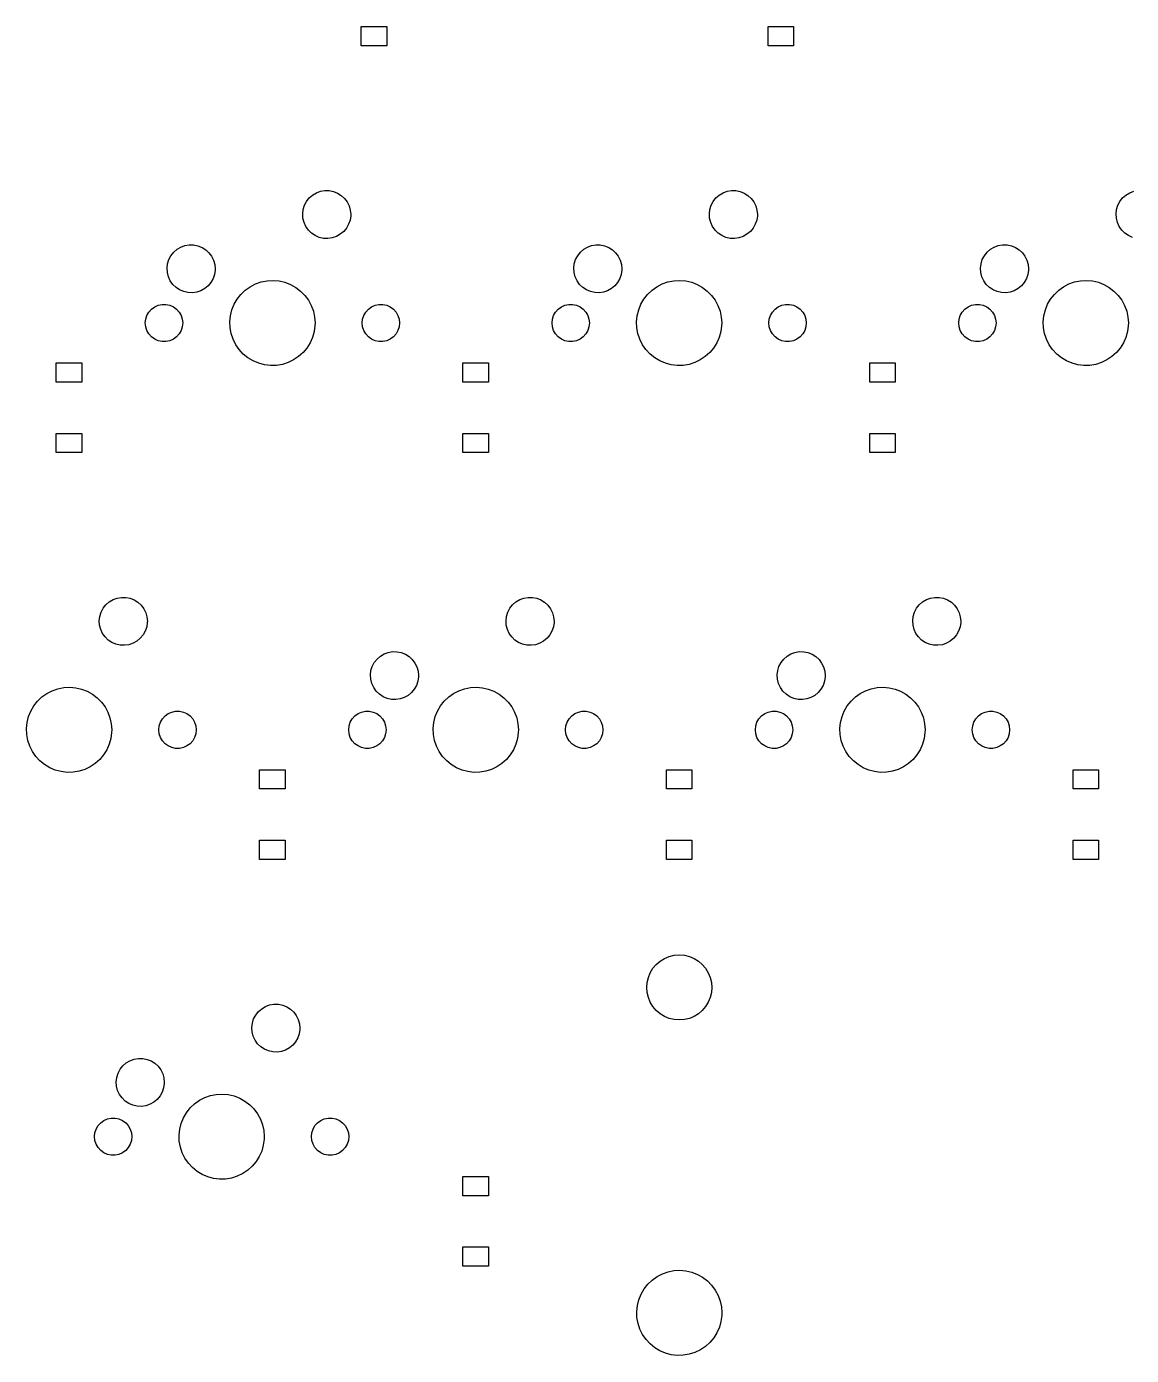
# Model space of a CAD drawing. Extents: x 30 to 427, y -149 to -23.
# Drawn here: x 76.6 to 128.3, y -148.4 to -86.1 of the extents above; entities that cross this region are included whole.
import ezdxf

# ---------------------------------------------------------------- set-up
doc = ezdxf.new("R2010")
doc.units = 0
doc.layers.add('BLACK', color=7, linetype='CONTINUOUS')

msp = doc.modelspace()

# ---------------------------------------------------------------- linework, layer by layer
at = {"layer": 'BLACK', "linetype": 'CONTINUOUS'}
for p, q in [((92.2687, -87.0312), (92.2687, -86.1312)), ((92.2687, -86.1312), (93.4688, -86.1312)), ((93.4688, -86.1312), (93.4688, -87.0312)), ((111.319, -87.0312), (111.319, -86.1312)), ((111.319, -86.1312), (112.519, -86.1312)), ((112.519, -86.1312), (112.519, -87.0312)), ((93.4688, -87.0312), (92.2687, -87.0312)), ((112.519, -87.0312), (111.319, -87.0312)), ((89.985, -94.0224), (90.1619, -93.9171)), ((90.1619, -93.9171), (90.3551, -93.8458)), ((90.3551, -93.8458), (90.558, -93.811)), ((90.558, -93.811), (90.7638, -93.8137)), ((90.7638, -93.8137), (90.9658, -93.8538)), ((90.9658, -93.8538), (91.157, -93.9301)), ((91.157, -93.9301), (91.3311, -94.04)), ((109.035, -94.0224), (109.212, -93.9171)), ((109.212, -93.9171), (109.405, -93.8458)), ((109.405, -93.8458), (109.608, -93.811)), ((109.608, -93.811), (109.814, -93.8137)), ((109.814, -93.8137), (110.016, -93.8538)), ((110.016, -93.8538), (110.207, -93.9301)), ((110.207, -93.9301), (110.381, -94.04)), ((128.085, -94.0224), (128.262, -93.9171)), ((128.262, -93.9171), (128.455, -93.8458)), ((89.5458, -94.6986), (89.6069, -94.502)), ((89.6069, -94.502), (89.7027, -94.3198)), ((89.7027, -94.3198), (89.8302, -94.1581)), ((89.8302, -94.1581), (89.985, -94.0224)), ((91.3311, -94.04), (91.4823, -94.1797)), ((91.4823, -94.1797), (91.6055, -94.3447)), ((91.6055, -94.3447), (91.6965, -94.5293)), ((91.6965, -94.5293), (91.7524, -94.7275)), ((108.596, -94.6986), (108.657, -94.502)), ((108.657, -94.502), (108.753, -94.3198)), ((108.753, -94.3198), (108.88, -94.1581)), ((108.88, -94.1581), (109.035, -94.0224)), ((110.381, -94.04), (110.532, -94.1797)), ((110.532, -94.1797), (110.655, -94.3447)), ((110.655, -94.3447), (110.747, -94.5293)), ((110.747, -94.5293), (110.802, -94.7275)), ((127.646, -94.6986), (127.707, -94.502)), ((127.707, -94.502), (127.803, -94.3198)), ((127.803, -94.3198), (127.93, -94.1581)), ((127.93, -94.1581), (128.085, -94.0224)), ((89.5216, -94.9031), (89.5458, -94.6986)), ((89.5351, -95.1085), (89.5216, -94.9031)), ((89.5858, -95.308), (89.5351, -95.1085)), ((91.7402, -95.1951), (91.674, -95.3901)), ((91.7697, -94.9914), (91.7402, -95.1951)), ((91.7524, -94.7275), (91.7712, -94.9325)), ((91.7712, -94.9325), (91.7697, -94.9914)), ((108.572, -94.9031), (108.596, -94.6986)), ((108.585, -95.1085), (108.572, -94.9031)), ((108.636, -95.308), (108.585, -95.1085)), ((110.79, -95.1951), (110.724, -95.3901)), ((110.82, -94.9914), (110.79, -95.1951)), ((110.802, -94.7275), (110.821, -94.9325)), ((110.821, -94.9325), (110.82, -94.9914)), ((127.622, -94.9031), (127.646, -94.6986)), ((127.635, -95.1085), (127.622, -94.9031)), ((127.686, -95.308), (127.635, -95.1085)), ((89.672, -95.495), (89.5858, -95.308)), ((89.7908, -95.6631), (89.672, -95.495)), ((89.9383, -95.8068), (89.7908, -95.6631)), ((90.1094, -95.9212), (89.9383, -95.8068)), ((91.4417, -95.728), (91.2835, -95.8596)), ((91.5734, -95.5697), (91.4417, -95.728)), ((91.674, -95.3901), (91.5734, -95.5697)), ((108.722, -95.495), (108.636, -95.308)), ((108.841, -95.6631), (108.722, -95.495)), ((108.988, -95.8068), (108.841, -95.6631)), ((109.159, -95.9212), (108.988, -95.8068)), ((110.492, -95.728), (110.333, -95.8596)), ((110.623, -95.5697), (110.492, -95.728)), ((110.724, -95.3901), (110.623, -95.5697)), ((127.772, -95.495), (127.686, -95.308)), ((127.891, -95.6631), (127.772, -95.495)), ((128.038, -95.8068), (127.891, -95.6631)), ((128.209, -95.9212), (128.038, -95.8068)), ((83.8119, -96.4571), (84.0051, -96.3858)), ((84.0051, -96.3858), (84.208, -96.351)), ((84.208, -96.351), (84.4138, -96.3537)), ((84.4138, -96.3537), (84.6158, -96.3938)), ((84.6158, -96.3938), (84.807, -96.4701)), ((90.2986, -96.0024), (90.1094, -95.9212)), ((90.4994, -96.0479), (90.2986, -96.0024)), ((90.7051, -96.056), (90.4994, -96.0479)), ((90.9089, -96.0264), (90.7051, -96.056)), ((91.1038, -95.9602), (90.9089, -96.0264)), ((91.2835, -95.8596), (91.1038, -95.9602)), ((102.862, -96.4571), (103.055, -96.3858)), ((103.055, -96.3858), (103.258, -96.351)), ((103.258, -96.351), (103.464, -96.3537)), ((103.464, -96.3537), (103.666, -96.3938)), ((103.666, -96.3938), (103.857, -96.4701)), ((109.349, -96.0024), (109.159, -95.9212)), ((109.549, -96.0479), (109.349, -96.0024)), ((109.755, -96.056), (109.549, -96.0479)), ((109.959, -96.0264), (109.755, -96.056)), ((110.154, -95.9602), (109.959, -96.0264)), ((110.333, -95.8596), (110.154, -95.9602)), ((121.912, -96.4571), (122.105, -96.3858)), ((122.105, -96.3858), (122.308, -96.351)), ((122.308, -96.351), (122.514, -96.3537)), ((122.514, -96.3537), (122.716, -96.3938)), ((122.716, -96.3938), (122.907, -96.4701)), ((128.399, -96.0024), (128.209, -95.9212)), ((83.1958, -97.2386), (83.2569, -97.042)), ((83.2569, -97.042), (83.3527, -96.8598)), ((83.3527, -96.8598), (83.4802, -96.6981)), ((83.4802, -96.6981), (83.635, -96.5624)), ((83.635, -96.5624), (83.8119, -96.4571)), ((84.807, -96.4701), (84.9811, -96.58)), ((84.9811, -96.58), (85.1323, -96.7197)), ((85.1323, -96.7197), (85.2555, -96.8847)), ((85.2555, -96.8847), (85.3465, -97.0693)), ((85.3465, -97.0693), (85.4024, -97.2675)), ((102.246, -97.2386), (102.307, -97.042)), ((102.307, -97.042), (102.403, -96.8598)), ((102.403, -96.8598), (102.53, -96.6981)), ((102.53, -96.6981), (102.685, -96.5624)), ((102.685, -96.5624), (102.862, -96.4571)), ((103.857, -96.4701), (104.031, -96.58)), ((104.031, -96.58), (104.182, -96.7197)), ((104.182, -96.7197), (104.305, -96.8847)), ((104.305, -96.8847), (104.397, -97.0693)), ((104.397, -97.0693), (104.452, -97.2675)), ((121.296, -97.2386), (121.357, -97.042)), ((121.357, -97.042), (121.453, -96.8598)), ((121.453, -96.8598), (121.58, -96.6981)), ((121.58, -96.6981), (121.735, -96.5624)), ((121.735, -96.5624), (121.912, -96.4571)), ((122.907, -96.4701), (123.081, -96.58)), ((123.081, -96.58), (123.232, -96.7197)), ((123.232, -96.7197), (123.355, -96.8847)), ((123.355, -96.8847), (123.447, -97.0693)), ((123.447, -97.0693), (123.502, -97.2675)), ((83.1716, -97.4431), (83.1958, -97.2386)), ((83.1851, -97.6485), (83.1716, -97.4431)), ((83.2358, -97.848), (83.1851, -97.6485)), ((85.4197, -97.5314), (85.3902, -97.7351)), ((85.4024, -97.2675), (85.4213, -97.4725)), ((85.4213, -97.4725), (85.4197, -97.5314)), ((102.222, -97.4431), (102.246, -97.2386)), ((102.235, -97.6485), (102.222, -97.4431)), ((102.286, -97.848), (102.235, -97.6485)), ((104.47, -97.5314), (104.44, -97.7351)), ((104.452, -97.2675), (104.471, -97.4725)), ((104.471, -97.4725), (104.47, -97.5314)), ((121.272, -97.4431), (121.296, -97.2386)), ((121.285, -97.6485), (121.272, -97.4431)), ((121.336, -97.848), (121.285, -97.6485)), ((123.52, -97.5314), (123.49, -97.7351)), ((123.502, -97.2675), (123.521, -97.4725)), ((123.521, -97.4725), (123.52, -97.5314)), ((83.322, -98.035), (83.2358, -97.848)), ((83.4408, -98.2031), (83.322, -98.035)), ((83.5883, -98.3468), (83.4408, -98.2031)), ((85.0917, -98.268), (84.9335, -98.3996)), ((85.2234, -98.1097), (85.0917, -98.268)), ((85.324, -97.9301), (85.2234, -98.1097)), ((85.3902, -97.7351), (85.324, -97.9301)), ((86.8353, -98.4762), (87.0644, -98.3124)), ((87.0644, -98.3124), (87.3144, -98.1826)), ((87.3144, -98.1826), (87.5801, -98.0893)), ((87.5801, -98.0893), (87.8563, -98.0343)), ((87.8563, -98.0343), (88.1376, -98.0188)), ((88.1376, -98.0188), (88.4182, -98.0431)), ((88.4182, -98.0431), (88.6925, -98.1067)), ((88.6925, -98.1067), (88.9552, -98.2084)), ((88.9552, -98.2084), (89.2009, -98.346)), ((102.372, -98.035), (102.286, -97.848)), ((102.491, -98.2031), (102.372, -98.035)), ((102.638, -98.3468), (102.491, -98.2031)), ((104.142, -98.268), (103.983, -98.3996)), ((104.273, -98.1097), (104.142, -98.268)), ((104.374, -97.9301), (104.273, -98.1097)), ((104.44, -97.7351), (104.374, -97.9301)), ((105.885, -98.4762), (106.114, -98.3124)), ((106.114, -98.3124), (106.364, -98.1826)), ((106.364, -98.1826), (106.63, -98.0893)), ((106.63, -98.0893), (106.906, -98.0343)), ((106.906, -98.0343), (107.188, -98.0188)), ((107.188, -98.0188), (107.468, -98.0431)), ((107.468, -98.0431), (107.743, -98.1067)), ((107.743, -98.1067), (108.005, -98.2084)), ((108.005, -98.2084), (108.251, -98.346)), ((121.422, -98.035), (121.336, -97.848)), ((121.541, -98.2031), (121.422, -98.035)), ((121.688, -98.3468), (121.541, -98.2031)), ((123.192, -98.268), (123.033, -98.3996)), ((123.323, -98.1097), (123.192, -98.268)), ((123.424, -97.9301), (123.323, -98.1097)), ((123.49, -97.7351), (123.424, -97.9301)), ((124.935, -98.4762), (125.164, -98.3124)), ((125.164, -98.3124), (125.414, -98.1826)), ((125.414, -98.1826), (125.68, -98.0893)), ((125.68, -98.0893), (125.956, -98.0343)), ((125.956, -98.0343), (126.238, -98.0188)), ((126.238, -98.0188), (126.518, -98.0431)), ((126.518, -98.0431), (126.793, -98.1067)), ((126.793, -98.1067), (127.055, -98.2084)), ((127.055, -98.2084), (127.301, -98.346)), ((83.7594, -98.4612), (83.5883, -98.3468)), ((83.9486, -98.5424), (83.7594, -98.4612)), ((84.1494, -98.5879), (83.9486, -98.5424)), ((84.3551, -98.596), (84.1494, -98.5879)), ((84.5589, -98.5664), (84.3551, -98.596)), ((84.7538, -98.5002), (84.5589, -98.5664)), ((84.9335, -98.3996), (84.7538, -98.5002)), ((86.3157, -99.1353), (86.4571, -98.8918)), ((86.4571, -98.8918), (86.6315, -98.6706)), ((86.6315, -98.6706), (86.8353, -98.4762)), ((89.2009, -98.346), (89.4248, -98.5169)), ((89.4248, -98.5169), (89.6224, -98.7176)), ((89.6224, -98.7176), (89.7898, -98.9441)), ((102.809, -98.4612), (102.638, -98.3468)), ((102.999, -98.5424), (102.809, -98.4612)), ((103.199, -98.5879), (102.999, -98.5424)), ((103.405, -98.596), (103.199, -98.5879)), ((103.609, -98.5664), (103.405, -98.596)), ((103.804, -98.5002), (103.609, -98.5664)), ((103.983, -98.3996), (103.804, -98.5002)), ((105.366, -99.1353), (105.507, -98.8918)), ((105.507, -98.8918), (105.681, -98.6706)), ((105.681, -98.6706), (105.885, -98.4762)), ((108.251, -98.346), (108.475, -98.5169)), ((108.475, -98.5169), (108.672, -98.7176)), ((108.672, -98.7176), (108.84, -98.9441)), ((121.859, -98.4612), (121.688, -98.3468)), ((122.049, -98.5424), (121.859, -98.4612)), ((122.249, -98.5879), (122.049, -98.5424)), ((122.455, -98.596), (122.249, -98.5879)), ((122.659, -98.5664), (122.455, -98.596)), ((122.854, -98.5002), (122.659, -98.5664)), ((123.033, -98.3996), (122.854, -98.5002)), ((124.416, -99.1353), (124.557, -98.8918)), ((124.557, -98.8918), (124.731, -98.6706)), ((124.731, -98.6706), (124.935, -98.4762)), ((127.301, -98.346), (127.525, -98.5169)), ((127.525, -98.5169), (127.722, -98.7176)), ((127.722, -98.7176), (127.89, -98.9441)), ((82.2269, -99.6566), (82.3184, -99.4982)), ((82.3184, -99.4982), (82.4408, -99.3622)), ((82.4408, -99.3622), (82.5887, -99.2547)), ((82.5887, -99.2547), (82.7559, -99.1803)), ((82.7559, -99.1803), (82.9348, -99.1423)), ((82.9348, -99.1423), (83.1177, -99.1423)), ((83.1177, -99.1423), (83.2966, -99.1803)), ((83.2966, -99.1803), (83.4637, -99.2547)), ((83.4637, -99.2547), (83.6117, -99.3622)), ((83.6117, -99.3622), (83.7341, -99.4982)), ((83.7341, -99.4982), (83.8256, -99.6566)), ((86.142, -99.6697), (86.2099, -99.3964)), ((86.2099, -99.3964), (86.3157, -99.1353)), ((89.7898, -98.9441), (89.9235, -99.192)), ((89.9235, -99.192), (90.021, -99.4562)), ((90.021, -99.4562), (90.0803, -99.7316)), ((92.3869, -99.6566), (92.4784, -99.4982)), ((92.4784, -99.4982), (92.6008, -99.3622)), ((92.6008, -99.3622), (92.7488, -99.2547)), ((92.7488, -99.2547), (92.9159, -99.1803)), ((92.9159, -99.1803), (93.0948, -99.1423)), ((93.0948, -99.1423), (93.2777, -99.1423)), ((93.2777, -99.1423), (93.4566, -99.1803)), ((93.4566, -99.1803), (93.6238, -99.2547)), ((93.6238, -99.2547), (93.7717, -99.3622)), ((93.7717, -99.3622), (93.8941, -99.4982)), ((93.8941, -99.4982), (93.9856, -99.6566)), ((101.277, -99.6566), (101.368, -99.4982)), ((101.368, -99.4982), (101.491, -99.3622)), ((101.491, -99.3622), (101.639, -99.2547)), ((101.639, -99.2547), (101.806, -99.1803)), ((101.806, -99.1803), (101.985, -99.1423)), ((101.985, -99.1423), (102.168, -99.1423)), ((102.168, -99.1423), (102.347, -99.1803)), ((102.347, -99.1803), (102.514, -99.2547)), ((102.514, -99.2547), (102.662, -99.3622)), ((102.662, -99.3622), (102.784, -99.4982)), ((102.784, -99.4982), (102.876, -99.6566)), ((105.192, -99.6697), (105.26, -99.3964)), ((105.26, -99.3964), (105.366, -99.1353)), ((108.84, -98.9441), (108.973, -99.192)), ((108.973, -99.192), (109.071, -99.4562)), ((109.071, -99.4562), (109.13, -99.7316)), ((111.437, -99.6566), (111.528, -99.4982)), ((111.528, -99.4982), (111.651, -99.3622)), ((111.651, -99.3622), (111.799, -99.2547)), ((111.799, -99.2547), (111.966, -99.1803)), ((111.966, -99.1803), (112.145, -99.1423)), ((112.145, -99.1423), (112.328, -99.1423)), ((112.328, -99.1423), (112.507, -99.1803)), ((112.507, -99.1803), (112.674, -99.2547)), ((112.674, -99.2547), (112.822, -99.3622)), ((112.822, -99.3622), (112.944, -99.4982)), ((112.944, -99.4982), (113.036, -99.6566)), ((120.327, -99.6566), (120.418, -99.4982)), ((120.418, -99.4982), (120.541, -99.3622)), ((120.541, -99.3622), (120.689, -99.2547)), ((120.689, -99.2547), (120.856, -99.1803)), ((120.856, -99.1803), (121.035, -99.1423)), ((121.035, -99.1423), (121.218, -99.1423)), ((121.218, -99.1423), (121.397, -99.1803)), ((121.397, -99.1803), (121.564, -99.2547)), ((121.564, -99.2547), (121.712, -99.3622)), ((121.712, -99.3622), (121.834, -99.4982)), ((121.834, -99.4982), (121.926, -99.6566)), ((124.242, -99.6697), (124.31, -99.3964)), ((124.31, -99.3964), (124.416, -99.1353)), ((127.89, -98.9441), (128.023, -99.192)), ((128.023, -99.192), (128.121, -99.4562)), ((128.121, -99.4562), (128.18, -99.7316)), ((82.1512, -100.012), (82.1704, -99.8306)), ((82.1704, -100.194), (82.1512, -100.012)), ((82.1704, -99.8306), (82.2269, -99.6566)), ((83.8256, -99.6566), (83.8821, -99.8306)), ((83.8821, -99.8306), (83.9012, -100.012)), ((83.9012, -100.012), (83.8821, -100.194)), ((86.1133, -99.9499), (86.142, -99.6697)), ((86.1244, -100.231), (86.1133, -99.9499)), ((90.0962, -100.138), (90.0587, -100.417)), ((90.0803, -99.7316), (90.1001, -100.012)), ((90.1001, -100.012), (90.0962, -100.138)), ((92.3113, -100.012), (92.3304, -99.8306)), ((92.3304, -100.194), (92.3113, -100.012)), ((92.3304, -99.8306), (92.3869, -99.6566)), ((93.9856, -99.6566), (94.0421, -99.8306)), ((94.0421, -99.8306), (94.0613, -100.012)), ((94.0613, -100.012), (94.0421, -100.194)), ((101.201, -100.012), (101.22, -99.8306)), ((101.22, -100.194), (101.201, -100.012)), ((101.22, -99.8306), (101.277, -99.6566)), ((102.876, -99.6566), (102.932, -99.8306)), ((102.932, -99.8306), (102.951, -100.012)), ((102.951, -100.012), (102.932, -100.194)), ((105.163, -99.9499), (105.192, -99.6697)), ((105.174, -100.231), (105.163, -99.9499)), ((109.146, -100.138), (109.109, -100.417)), ((109.13, -99.7316), (109.15, -100.012)), ((109.15, -100.012), (109.146, -100.138)), ((111.361, -100.012), (111.38, -99.8306)), ((111.38, -100.194), (111.361, -100.012)), ((111.38, -99.8306), (111.437, -99.6566)), ((113.036, -99.6566), (113.092, -99.8306)), ((113.092, -99.8306), (113.111, -100.012)), ((113.111, -100.012), (113.092, -100.194)), ((120.251, -100.012), (120.27, -99.8306)), ((120.27, -100.194), (120.251, -100.012)), ((120.27, -99.8306), (120.327, -99.6566)), ((121.926, -99.6566), (121.982, -99.8306)), ((121.982, -99.8306), (122.001, -100.012)), ((122.001, -100.012), (121.982, -100.194)), ((124.213, -99.9499), (124.242, -99.6697)), ((124.224, -100.231), (124.213, -99.9499)), ((128.196, -100.138), (128.159, -100.417)), ((128.18, -99.7316), (128.2, -100.012)), ((128.2, -100.012), (128.196, -100.138)), ((82.2269, -100.368), (82.1704, -100.194)), ((82.3184, -100.527), (82.2269, -100.368)), ((82.4408, -100.663), (82.3184, -100.527)), ((82.5887, -100.77), (82.4408, -100.663)), ((82.7559, -100.845), (82.5887, -100.77)), ((83.4637, -100.77), (83.2966, -100.845)), ((83.6117, -100.663), (83.4637, -100.77)), ((83.7341, -100.527), (83.6117, -100.663)), ((83.8256, -100.368), (83.7341, -100.527)), ((83.8821, -100.194), (83.8256, -100.368)), ((86.175, -100.508), (86.1244, -100.231)), ((86.2641, -100.776), (86.175, -100.508)), ((86.39, -101.027), (86.2641, -100.776)), ((89.9823, -100.688), (89.8684, -100.946)), ((90.0587, -100.417), (89.9823, -100.688)), ((92.3869, -100.368), (92.3304, -100.194)), ((92.4784, -100.527), (92.3869, -100.368)), ((92.6008, -100.663), (92.4784, -100.527)), ((92.7488, -100.77), (92.6008, -100.663)), ((92.9159, -100.845), (92.7488, -100.77)), ((93.6238, -100.77), (93.4566, -100.845)), ((93.7717, -100.663), (93.6238, -100.77)), ((93.8941, -100.527), (93.7717, -100.663)), ((93.9856, -100.368), (93.8941, -100.527)), ((94.0421, -100.194), (93.9856, -100.368)), ((101.277, -100.368), (101.22, -100.194)), ((101.368, -100.527), (101.277, -100.368)), ((101.491, -100.663), (101.368, -100.527)), ((101.639, -100.77), (101.491, -100.663)), ((101.806, -100.845), (101.639, -100.77)), ((102.514, -100.77), (102.347, -100.845)), ((102.662, -100.663), (102.514, -100.77)), ((102.784, -100.527), (102.662, -100.663)), ((102.876, -100.368), (102.784, -100.527)), ((102.932, -100.194), (102.876, -100.368)), ((105.225, -100.508), (105.174, -100.231)), ((105.314, -100.776), (105.225, -100.508)), ((105.44, -101.027), (105.314, -100.776)), ((109.032, -100.688), (108.918, -100.946)), ((109.109, -100.417), (109.032, -100.688)), ((111.437, -100.368), (111.38, -100.194)), ((111.528, -100.527), (111.437, -100.368)), ((111.651, -100.663), (111.528, -100.527)), ((111.799, -100.77), (111.651, -100.663)), ((111.966, -100.845), (111.799, -100.77)), ((112.674, -100.77), (112.507, -100.845)), ((112.822, -100.663), (112.674, -100.77)), ((112.944, -100.527), (112.822, -100.663)), ((113.036, -100.368), (112.944, -100.527)), ((113.092, -100.194), (113.036, -100.368)), ((120.327, -100.368), (120.27, -100.194)), ((120.418, -100.527), (120.327, -100.368)), ((120.541, -100.663), (120.418, -100.527)), ((120.689, -100.77), (120.541, -100.663)), ((120.856, -100.845), (120.689, -100.77)), ((121.564, -100.77), (121.397, -100.845)), ((121.712, -100.663), (121.564, -100.77)), ((121.834, -100.527), (121.712, -100.663)), ((121.926, -100.368), (121.834, -100.527)), ((121.982, -100.194), (121.926, -100.368)), ((124.275, -100.508), (124.224, -100.231)), ((124.364, -100.776), (124.275, -100.508)), ((124.49, -101.027), (124.364, -100.776)), ((128.082, -100.688), (127.968, -100.946)), ((128.159, -100.417), (128.082, -100.688)), ((82.9348, -100.883), (82.7559, -100.845)), ((83.1177, -100.883), (82.9348, -100.883)), ((83.2966, -100.845), (83.1177, -100.883)), ((86.5502, -101.259), (86.39, -101.027)), ((86.7413, -101.466), (86.5502, -101.259)), ((89.5381, -101.4), (89.3283, -101.588)), ((89.7193, -101.184), (89.5381, -101.4)), ((89.8684, -100.946), (89.7193, -101.184)), ((93.0948, -100.883), (92.9159, -100.845)), ((93.2777, -100.883), (93.0948, -100.883)), ((93.4566, -100.845), (93.2777, -100.883)), ((101.985, -100.883), (101.806, -100.845)), ((102.168, -100.883), (101.985, -100.883)), ((102.347, -100.845), (102.168, -100.883)), ((105.6, -101.259), (105.44, -101.027)), ((105.791, -101.466), (105.6, -101.259)), ((108.588, -101.4), (108.378, -101.588)), ((108.769, -101.184), (108.588, -101.4)), ((108.918, -100.946), (108.769, -101.184)), ((112.145, -100.883), (111.966, -100.845)), ((112.328, -100.883), (112.145, -100.883)), ((112.507, -100.845), (112.328, -100.883)), ((121.035, -100.883), (120.856, -100.845)), ((121.218, -100.883), (121.035, -100.883)), ((121.397, -100.845), (121.218, -100.883)), ((124.65, -101.259), (124.49, -101.027)), ((124.841, -101.466), (124.65, -101.259)), ((127.638, -101.4), (127.428, -101.588)), ((127.819, -101.184), (127.638, -101.4)), ((127.968, -100.946), (127.819, -101.184)), ((77.9813, -102.781), (77.9813, -101.881)), ((77.9813, -101.881), (79.1812, -101.881)), ((79.1812, -101.881), (79.1812, -102.781)), ((86.9597, -101.644), (86.7413, -101.466)), ((87.201, -101.789), (86.9597, -101.644)), ((87.4604, -101.899), (87.201, -101.789)), ((87.7326, -101.971), (87.4604, -101.899)), ((88.0123, -102.004), (87.7326, -101.971)), ((88.2939, -101.998), (88.0123, -102.004)), ((88.5717, -101.951), (88.2939, -101.998)), ((88.8403, -101.866), (88.5717, -101.951)), ((89.0941, -101.744), (88.8403, -101.866)), ((89.3283, -101.588), (89.0941, -101.744)), ((97.0312, -102.781), (97.0312, -101.881)), ((97.0312, -101.881), (98.2312, -101.881)), ((98.2312, -101.881), (98.2312, -102.781)), ((106.01, -101.644), (105.791, -101.466)), ((106.251, -101.789), (106.01, -101.644)), ((106.51, -101.899), (106.251, -101.789)), ((106.783, -101.971), (106.51, -101.899)), ((107.062, -102.004), (106.783, -101.971)), ((107.344, -101.998), (107.062, -102.004)), ((107.622, -101.951), (107.344, -101.998)), ((107.89, -101.866), (107.622, -101.951)), ((108.144, -101.744), (107.89, -101.866)), ((108.378, -101.588), (108.144, -101.744)), ((116.081, -102.781), (116.081, -101.881)), ((116.081, -101.881), (117.281, -101.881)), ((117.281, -101.881), (117.281, -102.781)), ((125.06, -101.644), (124.841, -101.466)), ((125.301, -101.789), (125.06, -101.644)), ((125.56, -101.899), (125.301, -101.789)), ((125.833, -101.971), (125.56, -101.899)), ((126.112, -102.004), (125.833, -101.971)), ((126.394, -101.998), (126.112, -102.004)), ((126.672, -101.951), (126.394, -101.998)), ((126.94, -101.866), (126.672, -101.951)), ((127.194, -101.744), (126.94, -101.866)), ((127.428, -101.588), (127.194, -101.744)), ((79.1812, -102.781), (77.9813, -102.781)), ((98.2312, -102.781), (97.0312, -102.781)), ((117.281, -102.781), (116.081, -102.781)), ((77.9813, -106.081), (77.9813, -105.181)), ((77.9813, -105.181), (79.1812, -105.181)), ((79.1812, -105.181), (79.1812, -106.081)), ((97.0312, -106.081), (97.0312, -105.181)), ((97.0312, -105.181), (98.2312, -105.181)), ((98.2312, -105.181), (98.2312, -106.081)), ((116.081, -106.081), (116.081, -105.181)), ((116.081, -105.181), (117.281, -105.181)), ((117.281, -105.181), (117.281, -106.081)), ((79.1812, -106.081), (77.9813, -106.081)), ((98.2312, -106.081), (97.0312, -106.081)), ((117.281, -106.081), (116.081, -106.081)), ((80.1777, -113.37), (80.3052, -113.208)), ((80.3052, -113.208), (80.46, -113.072)), ((80.46, -113.072), (80.6369, -112.967)), ((80.6369, -112.967), (80.8301, -112.896)), ((80.8301, -112.896), (81.033, -112.861)), ((81.033, -112.861), (81.2388, -112.864)), ((81.2388, -112.864), (81.4408, -112.904)), ((81.4408, -112.904), (81.632, -112.98)), ((81.632, -112.98), (81.8061, -113.09)), ((81.8061, -113.09), (81.9573, -113.23)), ((81.9573, -113.23), (82.0805, -113.395)), ((99.2277, -113.37), (99.3552, -113.208)), ((99.3552, -113.208), (99.51, -113.072)), ((99.51, -113.072), (99.6869, -112.967)), ((99.6869, -112.967), (99.8801, -112.896)), ((99.8801, -112.896), (100.083, -112.861)), ((100.083, -112.861), (100.289, -112.864)), ((100.289, -112.864), (100.491, -112.904)), ((100.491, -112.904), (100.682, -112.98)), ((100.682, -112.98), (100.856, -113.09)), ((100.856, -113.09), (101.007, -113.23)), ((101.007, -113.23), (101.13, -113.395)), ((118.278, -113.37), (118.405, -113.208)), ((118.405, -113.208), (118.56, -113.072)), ((118.56, -113.072), (118.737, -112.967)), ((118.737, -112.967), (118.93, -112.896)), ((118.93, -112.896), (119.133, -112.861)), ((119.133, -112.861), (119.339, -112.864)), ((119.339, -112.864), (119.541, -112.904)), ((119.541, -112.904), (119.732, -112.98)), ((119.732, -112.98), (119.906, -113.09)), ((119.906, -113.09), (120.057, -113.23)), ((120.057, -113.23), (120.18, -113.395)), ((79.9966, -113.953), (80.0208, -113.749)), ((80.0208, -113.749), (80.0819, -113.552)), ((80.0819, -113.552), (80.1777, -113.37)), ((82.0805, -113.395), (82.1715, -113.579)), ((82.1715, -113.579), (82.2274, -113.777)), ((82.2274, -113.777), (82.2462, -113.983)), ((99.0466, -113.953), (99.0708, -113.749)), ((99.0708, -113.749), (99.1319, -113.552)), ((99.1319, -113.552), (99.2277, -113.37)), ((101.13, -113.395), (101.222, -113.579)), ((101.222, -113.579), (101.277, -113.777)), ((101.277, -113.777), (101.296, -113.983)), ((118.097, -113.953), (118.121, -113.749)), ((118.121, -113.749), (118.182, -113.552)), ((118.182, -113.552), (118.278, -113.37)), ((120.18, -113.395), (120.272, -113.579)), ((120.272, -113.579), (120.327, -113.777)), ((120.327, -113.777), (120.346, -113.983)), ((80.0101, -114.158), (79.9966, -113.953)), ((80.0608, -114.358), (80.0101, -114.158)), ((80.147, -114.545), (80.0608, -114.358)), ((82.149, -114.44), (82.0484, -114.62)), ((82.2152, -114.245), (82.149, -114.44)), ((82.2447, -114.041), (82.2152, -114.245)), ((82.2462, -113.983), (82.2447, -114.041)), ((99.0601, -114.158), (99.0466, -113.953)), ((99.1108, -114.358), (99.0601, -114.158)), ((99.197, -114.545), (99.1108, -114.358)), ((101.199, -114.44), (101.098, -114.62)), ((101.265, -114.245), (101.199, -114.44)), ((101.295, -114.041), (101.265, -114.245)), ((101.296, -113.983), (101.295, -114.041)), ((118.11, -114.158), (118.097, -113.953)), ((118.161, -114.358), (118.11, -114.158)), ((118.247, -114.545), (118.161, -114.358)), ((120.249, -114.44), (120.148, -114.62)), ((120.315, -114.245), (120.249, -114.44)), ((120.345, -114.041), (120.315, -114.245)), ((120.346, -113.983), (120.345, -114.041)), ((80.2658, -114.713), (80.147, -114.545)), ((80.4133, -114.857), (80.2658, -114.713)), ((80.5844, -114.971), (80.4133, -114.857)), ((80.7736, -115.052), (80.5844, -114.971)), ((80.9744, -115.098), (80.7736, -115.052)), ((81.1801, -115.106), (80.9744, -115.098)), ((81.3839, -115.076), (81.1801, -115.106)), ((81.5788, -115.01), (81.3839, -115.076)), ((81.7585, -114.91), (81.5788, -115.01)), ((81.9167, -114.778), (81.7585, -114.91)), ((82.0484, -114.62), (81.9167, -114.778)), ((99.3158, -114.713), (99.197, -114.545)), ((99.4633, -114.857), (99.3158, -114.713)), ((99.6344, -114.971), (99.4633, -114.857)), ((99.8236, -115.052), (99.6344, -114.971)), ((100.024, -115.098), (99.8236, -115.052)), ((100.23, -115.106), (100.024, -115.098)), ((100.434, -115.076), (100.23, -115.106)), ((100.629, -115.01), (100.434, -115.076)), ((100.808, -114.91), (100.629, -115.01)), ((100.967, -114.778), (100.808, -114.91)), ((101.098, -114.62), (100.967, -114.778)), ((118.366, -114.713), (118.247, -114.545)), ((118.513, -114.857), (118.366, -114.713)), ((118.684, -114.971), (118.513, -114.857)), ((118.874, -115.052), (118.684, -114.971)), ((119.074, -115.098), (118.874, -115.052)), ((119.28, -115.106), (119.074, -115.098)), ((119.484, -115.076), (119.28, -115.106)), ((119.679, -115.01), (119.484, -115.076)), ((119.858, -114.91), (119.679, -115.01)), ((120.017, -114.778), (119.858, -114.91)), ((120.148, -114.62), (120.017, -114.778)), ((93.0052, -115.748), (93.16, -115.612)), ((93.16, -115.612), (93.3369, -115.507)), ((93.3369, -115.507), (93.5301, -115.436)), ((93.5301, -115.436), (93.733, -115.401)), ((93.733, -115.401), (93.9388, -115.404)), ((93.9388, -115.404), (94.1408, -115.444)), ((94.1408, -115.444), (94.332, -115.52)), ((94.332, -115.52), (94.5061, -115.63)), ((94.5061, -115.63), (94.6573, -115.77)), ((112.055, -115.748), (112.21, -115.612)), ((112.21, -115.612), (112.387, -115.507)), ((112.387, -115.507), (112.58, -115.436)), ((112.58, -115.436), (112.783, -115.401)), ((112.783, -115.401), (112.989, -115.404)), ((112.989, -115.404), (113.191, -115.444)), ((113.191, -115.444), (113.382, -115.52)), ((113.382, -115.52), (113.556, -115.63)), ((113.556, -115.63), (113.707, -115.77)), ((92.6966, -116.493), (92.7208, -116.289)), ((92.7208, -116.289), (92.7819, -116.092)), ((92.7819, -116.092), (92.8777, -115.91)), ((92.8777, -115.91), (93.0052, -115.748)), ((94.6573, -115.77), (94.7805, -115.935)), ((94.7805, -115.935), (94.8715, -116.119)), ((94.8715, -116.119), (94.9274, -116.317)), ((94.9274, -116.317), (94.9462, -116.522)), ((111.747, -116.493), (111.771, -116.289)), ((111.771, -116.289), (111.832, -116.092)), ((111.832, -116.092), (111.928, -115.91)), ((111.928, -115.91), (112.055, -115.748)), ((113.707, -115.77), (113.83, -115.935)), ((113.83, -115.935), (113.922, -116.119)), ((113.922, -116.119), (113.977, -116.317)), ((113.977, -116.317), (113.996, -116.522)), ((92.7101, -116.698), (92.6966, -116.493)), ((92.7608, -116.898), (92.7101, -116.698)), ((92.847, -117.085), (92.7608, -116.898)), ((94.849, -116.98), (94.7484, -117.16)), ((94.9152, -116.785), (94.849, -116.98)), ((94.9447, -116.581), (94.9152, -116.785)), ((94.9462, -116.522), (94.9447, -116.581)), ((111.76, -116.698), (111.747, -116.493)), ((111.811, -116.898), (111.76, -116.698)), ((111.897, -117.085), (111.811, -116.898)), ((113.899, -116.98), (113.798, -117.16)), ((113.965, -116.785), (113.899, -116.98)), ((113.995, -116.581), (113.965, -116.785)), ((113.996, -116.522), (113.995, -116.581)), ((77.1065, -117.721), (77.3103, -117.526)), ((77.3103, -117.526), (77.5394, -117.362)), ((77.5394, -117.362), (77.7894, -117.233)), ((77.7894, -117.233), (78.0551, -117.139)), ((78.0551, -117.139), (78.3313, -117.084)), ((78.3313, -117.084), (78.6126, -117.069)), ((78.6126, -117.069), (78.8932, -117.093)), ((78.8932, -117.093), (79.1675, -117.157)), ((79.1675, -117.157), (79.4302, -117.258)), ((79.4302, -117.258), (79.6759, -117.396)), ((79.6759, -117.396), (79.8998, -117.567)), ((79.8998, -117.567), (80.0974, -117.768)), ((92.9658, -117.253), (92.847, -117.085)), ((93.1133, -117.397), (92.9658, -117.253)), ((93.2844, -117.511), (93.1133, -117.397)), ((93.4736, -117.592), (93.2844, -117.511)), ((93.6744, -117.638), (93.4736, -117.592)), ((94.2788, -117.55), (94.0839, -117.616)), ((94.4585, -117.45), (94.2788, -117.55)), ((94.6167, -117.318), (94.4585, -117.45)), ((94.7484, -117.16), (94.6167, -117.318)), ((96.1565, -117.721), (96.3603, -117.526)), ((96.3603, -117.526), (96.5894, -117.362)), ((96.5894, -117.362), (96.8394, -117.233)), ((96.8394, -117.233), (97.1051, -117.139)), ((97.1051, -117.139), (97.3813, -117.084)), ((97.3813, -117.084), (97.6626, -117.069)), ((97.6626, -117.069), (97.9432, -117.093)), ((97.9432, -117.093), (98.2175, -117.157)), ((98.2175, -117.157), (98.4802, -117.258)), ((98.4802, -117.258), (98.7259, -117.396)), ((98.7259, -117.396), (98.9498, -117.567)), ((98.9498, -117.567), (99.1474, -117.768)), ((112.016, -117.253), (111.897, -117.085)), ((112.163, -117.397), (112.016, -117.253)), ((112.334, -117.511), (112.163, -117.397)), ((112.524, -117.592), (112.334, -117.511)), ((112.724, -117.638), (112.524, -117.592)), ((113.329, -117.55), (113.134, -117.616)), ((113.508, -117.45), (113.329, -117.55)), ((113.667, -117.318), (113.508, -117.45)), ((113.798, -117.16), (113.667, -117.318)), ((115.206, -117.721), (115.41, -117.526)), ((115.41, -117.526), (115.639, -117.362)), ((115.639, -117.362), (115.889, -117.233)), ((115.889, -117.233), (116.155, -117.139)), ((116.155, -117.139), (116.431, -117.084)), ((116.431, -117.084), (116.713, -117.069)), ((116.713, -117.069), (116.993, -117.093)), ((116.993, -117.093), (117.268, -117.157)), ((117.268, -117.157), (117.53, -117.258)), ((117.53, -117.258), (117.776, -117.396)), ((117.776, -117.396), (118, -117.567)), ((118, -117.567), (118.197, -117.768)), ((76.6849, -118.446), (76.7907, -118.185)), ((76.7907, -118.185), (76.9321, -117.942)), ((76.9321, -117.942), (77.1065, -117.721)), ((80.0974, -117.768), (80.2648, -117.994)), ((80.2648, -117.994), (80.3985, -118.242)), ((83.2237, -118.305), (83.3909, -118.23)), ((83.3909, -118.23), (83.5698, -118.192)), ((83.5698, -118.192), (83.7527, -118.192)), ((83.7527, -118.192), (83.9316, -118.23)), ((83.9316, -118.23), (84.0987, -118.305)), ((92.1137, -118.305), (92.2809, -118.23)), ((92.2809, -118.23), (92.4598, -118.192)), ((92.4598, -118.192), (92.6427, -118.192)), ((92.6427, -118.192), (92.8216, -118.23)), ((92.8216, -118.23), (92.9887, -118.305)), ((93.8801, -117.646), (93.6744, -117.638)), ((94.0839, -117.616), (93.8801, -117.646)), ((95.7349, -118.446), (95.8407, -118.185)), ((95.8407, -118.185), (95.9821, -117.942)), ((95.9821, -117.942), (96.1565, -117.721)), ((99.1474, -117.768), (99.3148, -117.994)), ((99.3148, -117.994), (99.4485, -118.242)), ((102.274, -118.305), (102.441, -118.23)), ((102.441, -118.23), (102.62, -118.192)), ((102.62, -118.192), (102.803, -118.192)), ((102.803, -118.192), (102.982, -118.23)), ((102.982, -118.23), (103.149, -118.305)), ((111.164, -118.305), (111.331, -118.23)), ((111.331, -118.23), (111.51, -118.192)), ((111.51, -118.192), (111.693, -118.192)), ((111.693, -118.192), (111.872, -118.23)), ((111.872, -118.23), (112.039, -118.305)), ((112.93, -117.646), (112.724, -117.638)), ((113.134, -117.616), (112.93, -117.646)), ((114.785, -118.446), (114.891, -118.185)), ((114.891, -118.185), (115.032, -117.942)), ((115.032, -117.942), (115.206, -117.721)), ((118.197, -117.768), (118.365, -117.994)), ((118.365, -117.994), (118.498, -118.242)), ((121.324, -118.305), (121.491, -118.23)), ((121.491, -118.23), (121.67, -118.192)), ((121.67, -118.192), (121.853, -118.192)), ((121.853, -118.192), (122.032, -118.23)), ((122.032, -118.23), (122.199, -118.305)), ((76.5883, -119), (76.617, -118.72)), ((76.617, -118.72), (76.6849, -118.446)), ((80.3985, -118.242), (80.496, -118.506)), ((80.496, -118.506), (80.5553, -118.782)), ((80.5553, -118.782), (80.5751, -119.062)), ((82.8054, -118.881), (82.8619, -118.707)), ((82.8619, -118.707), (82.9534, -118.548)), ((82.9534, -118.548), (83.0758, -118.412)), ((83.0758, -118.412), (83.2237, -118.305)), ((84.0987, -118.305), (84.2467, -118.412)), ((84.2467, -118.412), (84.3691, -118.548)), ((84.3691, -118.548), (84.4606, -118.707)), ((84.4606, -118.707), (84.5171, -118.881)), ((91.6954, -118.881), (91.7519, -118.707)), ((91.7519, -118.707), (91.8434, -118.548)), ((91.8434, -118.548), (91.9658, -118.412)), ((91.9658, -118.412), (92.1137, -118.305)), ((92.9887, -118.305), (93.1367, -118.412)), ((93.1367, -118.412), (93.2591, -118.548)), ((93.2591, -118.548), (93.3506, -118.707)), ((93.3506, -118.707), (93.4071, -118.881)), ((95.6383, -119), (95.667, -118.72)), ((95.667, -118.72), (95.7349, -118.446)), ((99.4485, -118.242), (99.546, -118.506)), ((99.546, -118.506), (99.6053, -118.782)), ((99.6053, -118.782), (99.6251, -119.062)), ((101.855, -118.881), (101.912, -118.707)), ((101.912, -118.707), (102.003, -118.548)), ((102.003, -118.548), (102.126, -118.412)), ((102.126, -118.412), (102.274, -118.305)), ((103.149, -118.305), (103.297, -118.412)), ((103.297, -118.412), (103.419, -118.548)), ((103.419, -118.548), (103.511, -118.707)), ((103.511, -118.707), (103.567, -118.881)), ((110.745, -118.881), (110.802, -118.707)), ((110.802, -118.707), (110.893, -118.548)), ((110.893, -118.548), (111.016, -118.412)), ((111.016, -118.412), (111.164, -118.305)), ((112.039, -118.305), (112.187, -118.412)), ((112.187, -118.412), (112.309, -118.548)), ((112.309, -118.548), (112.401, -118.707)), ((112.401, -118.707), (112.457, -118.881)), ((114.688, -119), (114.717, -118.72)), ((114.717, -118.72), (114.785, -118.446)), ((118.498, -118.242), (118.596, -118.506)), ((118.596, -118.506), (118.655, -118.782)), ((118.655, -118.782), (118.675, -119.062)), ((120.905, -118.881), (120.962, -118.707)), ((120.962, -118.707), (121.053, -118.548)), ((121.053, -118.548), (121.176, -118.412)), ((121.176, -118.412), (121.324, -118.305)), ((122.199, -118.305), (122.347, -118.412)), ((122.347, -118.412), (122.469, -118.548)), ((122.469, -118.548), (122.561, -118.707)), ((122.561, -118.707), (122.617, -118.881)), ((76.5994, -119.281), (76.5883, -119)), ((76.65, -119.558), (76.5994, -119.281)), ((80.5337, -119.467), (80.4573, -119.738)), ((80.5712, -119.188), (80.5337, -119.467)), ((80.5751, -119.062), (80.5712, -119.188)), ((82.7862, -119.062), (82.8054, -118.881)), ((82.8054, -119.244), (82.7862, -119.062)), ((82.8619, -119.418), (82.8054, -119.244)), ((82.9534, -119.577), (82.8619, -119.418)), ((84.4606, -119.418), (84.3691, -119.577)), ((84.5171, -119.244), (84.4606, -119.418)), ((84.5171, -118.881), (84.5362, -119.062)), ((84.5362, -119.062), (84.5171, -119.244)), ((91.6762, -119.062), (91.6954, -118.881)), ((91.6954, -119.244), (91.6762, -119.062)), ((91.7519, -119.418), (91.6954, -119.244)), ((91.8434, -119.577), (91.7519, -119.418)), ((93.3506, -119.418), (93.2591, -119.577)), ((93.4071, -119.244), (93.3506, -119.418)), ((93.4071, -118.881), (93.4262, -119.062)), ((93.4262, -119.062), (93.4071, -119.244)), ((95.6494, -119.281), (95.6383, -119)), ((95.7, -119.558), (95.6494, -119.281)), ((99.5837, -119.467), (99.5073, -119.738)), ((99.6212, -119.188), (99.5837, -119.467)), ((99.6251, -119.062), (99.6212, -119.188)), ((101.836, -119.062), (101.855, -118.881)), ((101.855, -119.244), (101.836, -119.062)), ((101.912, -119.418), (101.855, -119.244)), ((102.003, -119.577), (101.912, -119.418)), ((103.511, -119.418), (103.419, -119.577)), ((103.567, -119.244), (103.511, -119.418)), ((103.567, -118.881), (103.586, -119.062)), ((103.586, -119.062), (103.567, -119.244)), ((110.726, -119.062), (110.745, -118.881)), ((110.745, -119.244), (110.726, -119.062)), ((110.802, -119.418), (110.745, -119.244)), ((110.893, -119.577), (110.802, -119.418)), ((112.401, -119.418), (112.309, -119.577)), ((112.457, -119.244), (112.401, -119.418)), ((112.457, -118.881), (112.476, -119.062)), ((112.476, -119.062), (112.457, -119.244)), ((114.699, -119.281), (114.688, -119)), ((114.75, -119.558), (114.699, -119.281)), ((118.634, -119.467), (118.557, -119.738)), ((118.671, -119.188), (118.634, -119.467)), ((118.675, -119.062), (118.671, -119.188)), ((120.886, -119.062), (120.905, -118.881)), ((120.905, -119.244), (120.886, -119.062)), ((120.962, -119.418), (120.905, -119.244)), ((121.053, -119.577), (120.962, -119.418)), ((122.561, -119.418), (122.469, -119.577)), ((122.617, -119.244), (122.561, -119.418)), ((122.617, -118.881), (122.636, -119.062)), ((122.636, -119.062), (122.617, -119.244)), ((76.7391, -119.826), (76.65, -119.558)), ((76.865, -120.077), (76.7391, -119.826)), ((77.0251, -120.309), (76.865, -120.077)), ((80.3434, -119.996), (80.1943, -120.234)), ((80.4573, -119.738), (80.3434, -119.996)), ((83.0758, -119.713), (82.9534, -119.577)), ((83.2237, -119.82), (83.0758, -119.713)), ((83.3909, -119.895), (83.2237, -119.82)), ((83.5698, -119.933), (83.3909, -119.895)), ((83.7527, -119.933), (83.5698, -119.933)), ((83.9316, -119.895), (83.7527, -119.933)), ((84.0987, -119.82), (83.9316, -119.895)), ((84.2467, -119.713), (84.0987, -119.82)), ((84.3691, -119.577), (84.2467, -119.713)), ((91.9658, -119.713), (91.8434, -119.577)), ((92.1137, -119.82), (91.9658, -119.713)), ((92.2809, -119.895), (92.1137, -119.82)), ((92.4598, -119.933), (92.2809, -119.895)), ((92.6427, -119.933), (92.4598, -119.933)), ((92.8216, -119.895), (92.6427, -119.933)), ((92.9887, -119.82), (92.8216, -119.895)), ((93.1367, -119.713), (92.9887, -119.82)), ((93.2591, -119.577), (93.1367, -119.713)), ((95.7891, -119.826), (95.7, -119.558)), ((95.915, -120.077), (95.7891, -119.826)), ((96.0751, -120.309), (95.915, -120.077)), ((99.3934, -119.996), (99.2443, -120.234)), ((99.5073, -119.738), (99.3934, -119.996)), ((102.126, -119.713), (102.003, -119.577)), ((102.274, -119.82), (102.126, -119.713)), ((102.441, -119.895), (102.274, -119.82)), ((102.62, -119.933), (102.441, -119.895)), ((102.803, -119.933), (102.62, -119.933)), ((102.982, -119.895), (102.803, -119.933)), ((103.149, -119.82), (102.982, -119.895)), ((103.297, -119.713), (103.149, -119.82)), ((103.419, -119.577), (103.297, -119.713)), ((111.016, -119.713), (110.893, -119.577)), ((111.164, -119.82), (111.016, -119.713)), ((111.331, -119.895), (111.164, -119.82)), ((111.51, -119.933), (111.331, -119.895)), ((111.693, -119.933), (111.51, -119.933)), ((111.872, -119.895), (111.693, -119.933)), ((112.039, -119.82), (111.872, -119.895)), ((112.187, -119.713), (112.039, -119.82)), ((112.309, -119.577), (112.187, -119.713)), ((114.839, -119.826), (114.75, -119.558)), ((114.965, -120.077), (114.839, -119.826)), ((115.125, -120.309), (114.965, -120.077)), ((118.443, -119.996), (118.294, -120.234)), ((118.557, -119.738), (118.443, -119.996)), ((121.176, -119.713), (121.053, -119.577)), ((121.324, -119.82), (121.176, -119.713)), ((121.491, -119.895), (121.324, -119.82)), ((121.67, -119.933), (121.491, -119.895)), ((121.853, -119.933), (121.67, -119.933)), ((122.032, -119.895), (121.853, -119.933)), ((122.199, -119.82), (122.032, -119.895)), ((122.347, -119.713), (122.199, -119.82)), ((122.469, -119.577), (122.347, -119.713)), ((77.2163, -120.516), (77.0251, -120.309)), ((77.4347, -120.694), (77.2163, -120.516)), ((77.676, -120.839), (77.4347, -120.694)), ((79.8033, -120.638), (79.5691, -120.794)), ((80.0131, -120.45), (79.8033, -120.638)), ((80.1943, -120.234), (80.0131, -120.45)), ((96.2663, -120.516), (96.0751, -120.309)), ((96.4847, -120.694), (96.2663, -120.516)), ((96.726, -120.839), (96.4847, -120.694)), ((98.8533, -120.638), (98.6191, -120.794)), ((99.0631, -120.45), (98.8533, -120.638)), ((99.2443, -120.234), (99.0631, -120.45)), ((115.316, -120.516), (115.125, -120.309)), ((115.535, -120.694), (115.316, -120.516)), ((115.776, -120.839), (115.535, -120.694)), ((117.903, -120.638), (117.669, -120.794)), ((118.113, -120.45), (117.903, -120.638)), ((118.294, -120.234), (118.113, -120.45)), ((77.9354, -120.949), (77.676, -120.839)), ((78.2076, -121.021), (77.9354, -120.949)), ((78.4873, -121.054), (78.2076, -121.021)), ((78.7689, -121.048), (78.4873, -121.054)), ((79.0467, -121.001), (78.7689, -121.048)), ((79.3153, -120.916), (79.0467, -121.001)), ((79.5691, -120.794), (79.3153, -120.916)), ((87.5062, -121.831), (87.5062, -120.931)), ((87.5062, -120.931), (88.7062, -120.931)), ((88.7062, -120.931), (88.7062, -121.831)), ((96.9854, -120.949), (96.726, -120.839)), ((97.2576, -121.021), (96.9854, -120.949)), ((97.5373, -121.054), (97.2576, -121.021)), ((97.8189, -121.048), (97.5373, -121.054)), ((98.0967, -121.001), (97.8189, -121.048)), ((98.3653, -120.916), (98.0967, -121.001)), ((98.6191, -120.794), (98.3653, -120.916)), ((106.556, -121.831), (106.556, -120.931)), ((106.556, -120.931), (107.756, -120.931)), ((107.756, -120.931), (107.756, -121.831)), ((116.035, -120.949), (115.776, -120.839)), ((116.308, -121.021), (116.035, -120.949)), ((116.587, -121.054), (116.308, -121.021)), ((116.869, -121.048), (116.587, -121.054)), ((117.147, -121.001), (116.869, -121.048)), ((117.415, -120.916), (117.147, -121.001)), ((117.669, -120.794), (117.415, -120.916)), ((125.606, -121.831), (125.606, -120.931)), ((125.606, -120.931), (126.806, -120.931)), ((126.806, -120.931), (126.806, -121.831)), ((88.7062, -121.831), (87.5062, -121.831)), ((107.756, -121.831), (106.556, -121.831)), ((126.806, -121.831), (125.606, -121.831)), ((87.5062, -125.131), (87.5062, -124.231)), ((87.5062, -124.231), (88.7062, -124.231)), ((88.7062, -124.231), (88.7062, -125.131)), ((106.556, -125.131), (106.556, -124.231)), ((106.556, -124.231), (107.756, -124.231)), ((107.756, -124.231), (107.756, -125.131)), ((125.606, -125.131), (125.606, -124.231)), ((125.606, -124.231), (126.806, -124.231)), ((126.806, -124.231), (126.806, -125.131)), ((88.7062, -125.131), (87.5062, -125.131)), ((107.756, -125.131), (106.556, -125.131)), ((126.806, -125.131), (125.606, -125.131)), ((105.93, -130.232), (106.085, -130.05)), ((106.085, -130.05), (106.267, -129.895)), ((106.267, -129.895), (106.471, -129.77)), ((106.471, -129.77), (106.692, -129.678)), ((106.692, -129.678), (106.924, -129.622)), ((106.924, -129.622), (107.163, -129.603)), ((107.163, -129.603), (107.401, -129.622)), ((107.401, -129.622), (107.634, -129.678)), ((107.634, -129.678), (107.854, -129.77)), ((107.854, -129.77), (108.058, -129.895)), ((108.058, -129.895), (108.24, -130.05)), ((108.24, -130.05), (108.396, -130.232)), ((105.657, -130.889), (105.713, -130.657)), ((105.713, -130.657), (105.805, -130.436)), ((105.805, -130.436), (105.93, -130.232)), ((108.396, -130.232), (108.52, -130.436)), ((108.52, -130.436), (108.612, -130.657)), ((108.612, -130.657), (108.668, -130.889)), ((105.639, -131.127), (105.657, -130.889)), ((105.657, -131.366), (105.639, -131.127)), ((108.668, -130.889), (108.687, -131.127)), ((108.687, -131.127), (108.668, -131.366)), ((87.9738, -131.946), (88.1767, -131.911)), ((88.1767, -131.911), (88.3826, -131.914)), ((88.3826, -131.914), (88.5845, -131.954)), ((105.713, -131.598), (105.657, -131.366)), ((105.805, -131.819), (105.713, -131.598)), ((105.93, -132.023), (105.805, -131.819)), ((108.52, -131.819), (108.396, -132.023)), ((108.612, -131.598), (108.52, -131.819)), ((108.668, -131.366), (108.612, -131.598)), ((87.2256, -132.602), (87.3215, -132.42)), ((87.3215, -132.42), (87.449, -132.258)), ((87.449, -132.258), (87.6037, -132.122)), ((87.6037, -132.122), (87.7807, -132.017)), ((87.7807, -132.017), (87.9738, -131.946)), ((88.5845, -131.954), (88.7757, -132.03)), ((88.7757, -132.03), (88.9499, -132.14)), ((88.9499, -132.14), (89.101, -132.28)), ((89.101, -132.28), (89.2242, -132.445)), ((89.2242, -132.445), (89.3153, -132.629)), ((106.085, -132.205), (105.93, -132.023)), ((106.267, -132.36), (106.085, -132.205)), ((106.471, -132.485), (106.267, -132.36)), ((106.692, -132.577), (106.471, -132.485)), ((107.854, -132.485), (107.634, -132.577)), ((108.058, -132.36), (107.854, -132.485)), ((108.24, -132.205), (108.058, -132.36)), ((108.396, -132.023), (108.24, -132.205)), ((87.1404, -133.003), (87.1646, -132.799)), ((87.1539, -133.208), (87.1404, -133.003)), ((87.1646, -132.799), (87.2256, -132.602)), ((89.3153, -132.629), (89.3712, -132.827)), ((89.3885, -133.091), (89.3589, -133.295)), ((89.3712, -132.827), (89.39, -133.032)), ((89.39, -133.032), (89.3885, -133.091)), ((106.924, -132.633), (106.692, -132.577)), ((107.163, -132.651), (106.924, -132.633)), ((107.401, -132.633), (107.163, -132.651)), ((107.634, -132.577), (107.401, -132.633)), ((87.2045, -133.408), (87.1539, -133.208)), ((87.2907, -133.595), (87.2045, -133.408)), ((87.4095, -133.763), (87.2907, -133.595)), ((87.557, -133.907), (87.4095, -133.763)), ((89.1921, -133.67), (89.0605, -133.828)), ((89.2927, -133.49), (89.1921, -133.67)), ((89.3589, -133.295), (89.2927, -133.49)), ((87.7282, -134.021), (87.557, -133.907)), ((87.9174, -134.102), (87.7282, -134.021)), ((88.1182, -134.148), (87.9174, -134.102)), ((88.3239, -134.156), (88.1182, -134.148)), ((88.5276, -134.126), (88.3239, -134.156)), ((88.7226, -134.06), (88.5276, -134.126)), ((88.9022, -133.96), (88.7226, -134.06)), ((89.0605, -133.828), (88.9022, -133.96)), ((80.8756, -135.142), (80.9715, -134.96)), ((80.9715, -134.96), (81.099, -134.798)), ((81.099, -134.798), (81.2537, -134.662)), ((81.2537, -134.662), (81.4307, -134.557)), ((81.4307, -134.557), (81.6238, -134.486)), ((81.6238, -134.486), (81.8267, -134.451)), ((81.8267, -134.451), (82.0326, -134.454)), ((82.0326, -134.454), (82.2345, -134.494)), ((82.2345, -134.494), (82.4257, -134.57)), ((82.4257, -134.57), (82.5999, -134.68)), ((82.5999, -134.68), (82.751, -134.82)), ((82.751, -134.82), (82.8742, -134.985)), ((82.8742, -134.985), (82.9653, -135.169)), ((80.7904, -135.543), (80.8146, -135.339)), ((80.8039, -135.748), (80.7904, -135.543)), ((80.8146, -135.339), (80.8756, -135.142)), ((82.9653, -135.169), (83.0212, -135.367)), ((83.0385, -135.631), (83.0089, -135.835)), ((83.0212, -135.367), (83.04, -135.572)), ((83.04, -135.572), (83.0385, -135.631)), ((80.8545, -135.948), (80.8039, -135.748)), ((80.9407, -136.135), (80.8545, -135.948)), ((81.0595, -136.303), (80.9407, -136.135)), ((82.8421, -136.21), (82.7105, -136.368)), ((82.9427, -136.03), (82.8421, -136.21)), ((83.0089, -135.835), (82.9427, -136.03)), ((84.9331, -136.283), (85.1989, -136.189)), ((85.1989, -136.189), (85.4751, -136.134)), ((85.4751, -136.134), (85.7563, -136.119)), ((85.7563, -136.119), (86.0369, -136.143)), ((86.0369, -136.143), (86.3113, -136.207)), ((86.3113, -136.207), (86.574, -136.308)), ((81.207, -136.447), (81.0595, -136.303)), ((81.3782, -136.561), (81.207, -136.447)), ((81.5674, -136.642), (81.3782, -136.561)), ((81.7682, -136.688), (81.5674, -136.642)), ((81.9739, -136.696), (81.7682, -136.688)), ((82.1776, -136.666), (81.9739, -136.696)), ((82.3726, -136.6), (82.1776, -136.666)), ((82.5522, -136.5), (82.3726, -136.6)), ((82.7105, -136.368), (82.5522, -136.5)), ((84.0759, -136.992), (84.2502, -136.771)), ((84.2502, -136.771), (84.454, -136.576)), ((84.454, -136.576), (84.6832, -136.412)), ((84.6832, -136.412), (84.9331, -136.283)), ((86.574, -136.308), (86.8197, -136.446)), ((86.8197, -136.446), (87.0436, -136.617)), ((87.0436, -136.617), (87.2412, -136.818)), ((87.2412, -136.818), (87.4085, -137.044)), ((79.9371, -137.598), (80.0595, -137.462)), ((80.0595, -137.462), (80.2075, -137.355)), ((80.2075, -137.355), (80.3746, -137.28)), ((80.3746, -137.28), (80.5535, -137.242)), ((80.5535, -137.242), (80.7365, -137.242)), ((80.7365, -137.242), (80.9154, -137.28)), ((80.9154, -137.28), (81.0825, -137.355)), ((81.0825, -137.355), (81.2305, -137.462)), ((81.2305, -137.462), (81.3529, -137.598)), ((83.7608, -137.77), (83.8287, -137.496)), ((83.8287, -137.496), (83.9344, -137.235)), ((83.9344, -137.235), (84.0759, -136.992)), ((87.4085, -137.044), (87.5422, -137.292)), ((87.5422, -137.292), (87.6397, -137.556)), ((90.0971, -137.598), (90.2195, -137.462)), ((90.2195, -137.462), (90.3675, -137.355)), ((90.3675, -137.355), (90.5346, -137.28)), ((90.5346, -137.28), (90.7135, -137.242)), ((90.7135, -137.242), (90.8965, -137.242)), ((90.8965, -137.242), (91.0754, -137.28)), ((91.0754, -137.28), (91.2425, -137.355)), ((91.2425, -137.355), (91.3905, -137.462)), ((91.3905, -137.462), (91.5129, -137.598)), ((79.77, -138.112), (79.7891, -137.931)), ((79.7891, -138.294), (79.77, -138.112)), ((79.7891, -137.931), (79.8456, -137.757)), ((79.8456, -137.757), (79.9371, -137.598)), ((81.3529, -137.598), (81.4444, -137.757)), ((81.4444, -137.757), (81.5009, -137.931)), ((81.5009, -137.931), (81.52, -138.112)), ((81.52, -138.112), (81.5009, -138.294)), ((83.7321, -138.05), (83.7608, -137.77)), ((83.7431, -138.331), (83.7321, -138.05)), ((87.6397, -137.556), (87.699, -137.832)), ((87.699, -137.832), (87.7189, -138.112)), ((87.7189, -138.112), (87.715, -138.238)), ((89.93, -138.112), (89.9491, -137.931)), ((89.9491, -138.294), (89.93, -138.112)), ((89.9491, -137.931), (90.0056, -137.757)), ((90.0056, -137.757), (90.0971, -137.598)), ((91.5129, -137.598), (91.6044, -137.757)), ((91.6044, -137.757), (91.6609, -137.931)), ((91.6609, -137.931), (91.68, -138.112)), ((91.68, -138.112), (91.6609, -138.294)), ((79.8456, -138.468), (79.7891, -138.294)), ((79.9371, -138.627), (79.8456, -138.468)), ((80.0595, -138.763), (79.9371, -138.627)), ((80.2075, -138.87), (80.0595, -138.763)), ((81.2305, -138.763), (81.0825, -138.87)), ((81.3529, -138.627), (81.2305, -138.763)), ((81.4444, -138.468), (81.3529, -138.627)), ((81.5009, -138.294), (81.4444, -138.468)), ((83.7937, -138.608), (83.7431, -138.331)), ((83.8829, -138.876), (83.7937, -138.608)), ((87.6775, -138.517), (87.601, -138.788)), ((87.715, -138.238), (87.6775, -138.517)), ((90.0056, -138.468), (89.9491, -138.294)), ((90.0971, -138.627), (90.0056, -138.468)), ((90.2195, -138.763), (90.0971, -138.627)), ((90.3675, -138.87), (90.2195, -138.763)), ((91.3905, -138.763), (91.2425, -138.87)), ((91.5129, -138.627), (91.3905, -138.763)), ((91.6044, -138.468), (91.5129, -138.627)), ((91.6609, -138.294), (91.6044, -138.468)), ((80.3746, -138.945), (80.2075, -138.87)), ((80.5535, -138.983), (80.3746, -138.945)), ((80.7365, -138.983), (80.5535, -138.983)), ((80.9154, -138.945), (80.7365, -138.983)), ((81.0825, -138.87), (80.9154, -138.945)), ((84.0088, -139.127), (83.8829, -138.876)), ((84.1689, -139.359), (84.0088, -139.127)), ((84.3601, -139.566), (84.1689, -139.359)), ((87.3381, -139.284), (87.1569, -139.5)), ((87.4871, -139.046), (87.3381, -139.284)), ((87.601, -138.788), (87.4871, -139.046)), ((90.5346, -138.945), (90.3675, -138.87)), ((90.7135, -138.983), (90.5346, -138.945)), ((90.8965, -138.983), (90.7135, -138.983)), ((91.0754, -138.945), (90.8965, -138.983)), ((91.2425, -138.87), (91.0754, -138.945)), ((84.5785, -139.744), (84.3601, -139.566)), ((84.8198, -139.889), (84.5785, -139.744)), ((85.0791, -139.999), (84.8198, -139.889)), ((85.3514, -140.071), (85.0791, -139.999)), ((86.459, -139.966), (86.1905, -140.051)), ((86.7129, -139.844), (86.459, -139.966)), ((86.9471, -139.688), (86.7129, -139.844)), ((87.1569, -139.5), (86.9471, -139.688)), ((97.0312, -140.881), (97.0312, -139.981)), ((97.0312, -139.981), (98.2312, -139.981)), ((98.2312, -139.981), (98.2312, -140.881)), ((85.6311, -140.104), (85.3514, -140.071)), ((85.9126, -140.098), (85.6311, -140.104)), ((86.1905, -140.051), (85.9126, -140.098)), ((98.2312, -140.881), (97.0312, -140.881)), ((97.0312, -144.181), (97.0312, -143.281)), ((97.0312, -143.281), (98.2312, -143.281)), ((98.2312, -143.281), (98.2312, -144.181)), ((98.2312, -144.181), (97.0312, -144.181)), ((105.688, -145.026), (105.892, -144.831)), ((105.892, -144.831), (106.121, -144.667)), ((106.121, -144.667), (106.371, -144.538)), ((106.371, -144.538), (106.636, -144.444)), ((106.636, -144.444), (106.913, -144.389)), ((106.913, -144.389), (107.194, -144.374)), ((107.194, -144.374), (107.475, -144.398)), ((107.475, -144.398), (107.749, -144.462)), ((107.749, -144.462), (108.012, -144.563)), ((108.012, -144.563), (108.257, -144.701)), ((108.257, -144.701), (108.481, -144.872)), ((108.481, -144.872), (108.679, -145.073)), ((105.266, -145.751), (105.372, -145.49)), ((105.372, -145.49), (105.513, -145.247)), ((105.513, -145.247), (105.688, -145.026)), ((108.679, -145.073), (108.846, -145.299)), ((108.846, -145.299), (108.98, -145.547)), ((108.98, -145.547), (109.077, -145.811)), ((105.17, -146.305), (105.198, -146.025)), ((105.198, -146.025), (105.266, -145.751)), ((109.077, -145.811), (109.137, -146.087)), ((109.137, -146.087), (109.156, -146.368)), ((105.181, -146.586), (105.17, -146.305)), ((105.231, -146.863), (105.181, -146.586)), ((109.115, -146.772), (109.039, -147.043)), ((109.153, -146.493), (109.115, -146.772)), ((109.156, -146.368), (109.153, -146.493)), ((105.32, -147.131), (105.231, -146.863)), ((105.446, -147.382), (105.32, -147.131)), ((105.606, -147.614), (105.446, -147.382)), ((108.925, -147.301), (108.776, -147.539)), ((109.039, -147.043), (108.925, -147.301)), ((105.798, -147.821), (105.606, -147.614)), ((106.016, -147.999), (105.798, -147.821)), ((106.257, -148.144), (106.016, -147.999)), ((108.15, -148.099), (107.897, -148.221)), ((108.385, -147.943), (108.15, -148.099)), ((108.594, -147.755), (108.385, -147.943)), ((108.776, -147.539), (108.594, -147.755)), ((106.517, -148.254), (106.257, -148.144)), ((106.789, -148.326), (106.517, -148.254)), ((107.069, -148.359), (106.789, -148.326)), ((107.35, -148.353), (107.069, -148.359)), ((107.628, -148.306), (107.35, -148.353)), ((107.897, -148.221), (107.628, -148.306))]:
    msp.add_line(p, q, dxfattribs=at)

doc.saveas('drawing.dxf')
